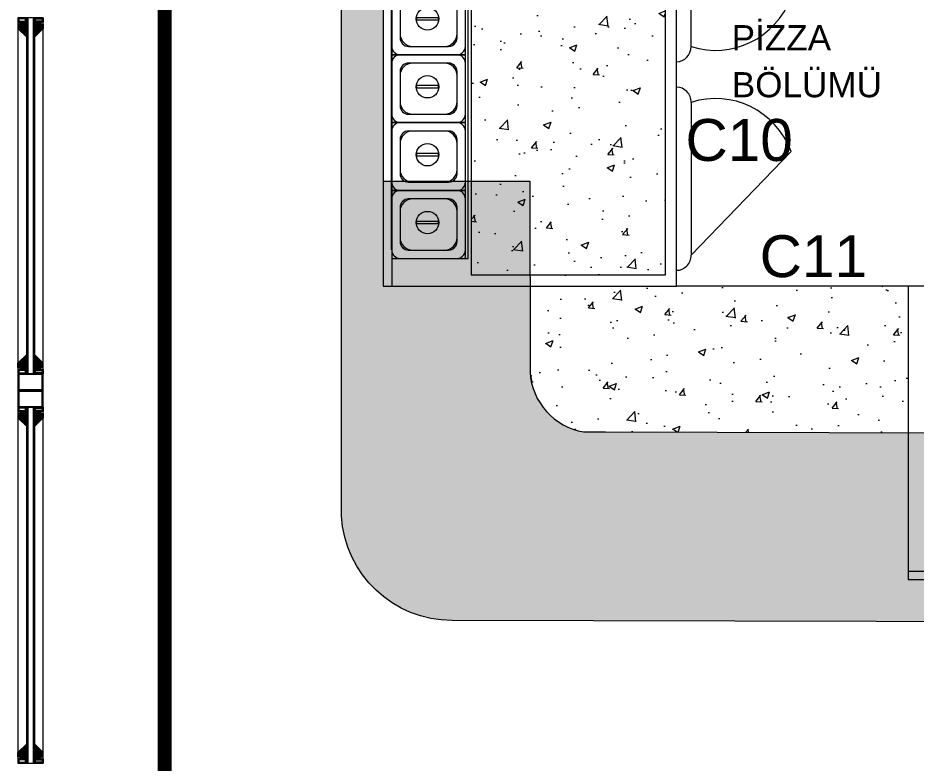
# Model space of a CAD drawing. Header units: millimetres. Extents: x 29001 to 40804, y -8833 to -5892.
# Drawn here: x 30050.1 to 30264.5, y -6879.9 to -6702.1 of the extents above; entities that cross this region are included whole.
import ezdxf
from ezdxf.enums import TextEntityAlignment as Align

# ---------------------------------------------------------------- set-up
doc = ezdxf.new("R2010")
doc.units = ezdxf.units.MM
doc.linetypes.add('DASHDOT2', pattern=[0.5, 0.25, -0.125, 0, -0.125])
doc.layers.get('0').update_dxf_attribs({"lineweight": 0})
for name, color, linetype, lineweight in [('mutfak-Ekipman', 4, 'Continuous', 0), ('mutfak-poz no', 7, 'Continuous', 0), ('xxx_Auto_Element_Dograma Cam', 140, 'Continuous', 0), ('xxx_Auto_Element_Dograma Ince', 245, 'Continuous', 0), ('xxx_Auto_Element_Dograma Metal', 211, 'Continuous', 0), ('xxx_Auto_Kaplama_Ahşap', 34, 'Continuous', 0), ('xxx_Auto_Kaplama_Ahşap Tarama', 16, 'Continuous', 0), ('xxx_Auto_Kaplama_Aluminyum', 133, 'Continuous', 0), ('xxx_Auto_Kaplama_Mermer', 23, 'Continuous', 0), ('xxx_Auto_Kaplama_Mermer Tarama @ 1', 45, 'Continuous', 0), ('xxx_Auto_SIGN_GENERAL', 51, 'Continuous', 0), ('xxx_Auto_Yardimci_Isaret Genel', 51, 'Continuous', 0)]:
    doc.layers.add(name, color=color, linetype=linetype, lineweight=lineweight)
doc.styles.add('AUTOBAN', font='')
doc.styles.add('ekp-yazı', font='arial.ttf', dxfattribs={"height": 10})
doc.styles.get('AUTOBAN').set_extended_font_data('Helvetica Normal Tr')

# ---------------------------------------------------------------- blocks, each defined once
blk = doc.blocks.new('ahşap çıta')
at = {"layer": 'xxx_Auto_Kaplama_Ahşap Tarama'}
h = blk.add_hatch(dxfattribs=at)
h.set_pattern_fill('ANSI37', color=256, scale=2, angle=90.00000000000001)
h.set_pattern_definition([(135, (10767.26003289079, -7070.188116184897), (-0.1767766952966369, -0.1767766952966369), []), (225, (10767.26003289079, -7070.188116184897), (0.1767766952966369, -0.1767766952966369), [])])
edge = h.paths.add_edge_path()
edge.add_line((9163.561792205142, 1679.136754231863), (9162.061797347018, 1679.136754231863))
edge.add_line((9162.061797347018, 1679.136754231863), (9162.06179734702, 1679.636723978))
edge.add_line((9162.06179734702, 1679.636723978), (9161.561799060975, 1679.636723978))
edge.add_line((9161.561799060975, 1679.636723978), (9161.561799060975, 1680.636720550084))
edge.add_line((9161.561799060975, 1680.636720550084), (9163.561792205142, 1682.636778348785))
edge.add_line((9163.561792205142, 1682.636778348785), (9163.561806567737, 1679.136754231863))
at = {"layer": 'xxx_Auto_Kaplama_Ahşap'}
blk.add_lwpolyline([(9163.561792205142, 1679.136754231863), (9162.061797347018, 1679.136754231863), (9162.06179734702, 1679.636723978), (9161.561799060975, 1679.636723978), (9161.561799060975, 1680.636720550084), (9163.561792205142, 1682.636778348785), (9163.561806567737, 1679.136754231863)], dxfattribs=at)
blk = doc.blocks.new('2x2 kutu profil')
at = {"layer": 'xxx_Auto_Element_Dograma Metal', "linetype": 'Continuous'}
for points in [[(63241.45064152106, 23662.13960917573), (63242.45064152106, 23662.13960917573), (63242.45064152106, 23660.13960917573), (63241.45064152106, 23660.13960917573)], [(63241.65064152105, 23661.93960917573), (63242.25064152106, 23661.93960917573), (63242.25064152106, 23660.33960917573), (63241.65064152105, 23660.33960917573)]]:
    blk.add_lwpolyline(points, close=True, dxfattribs=at)
blk = doc.blocks.new('TÜM LAYOOUT')
at = {"layer": 'xxx_Auto_Element_Dograma Cam'}
for points in [[(907.264573791399, -380.5256294466599), (907.2645737913263, -465.2001997869738), (907.664573791335, -465.2001997869738), (907.6645737914005, -380.5256294466526)], [(908.8645737913976, -380.5256294466599), (908.8645737913321, -465.2001997869738), (909.2645737913263, -465.2001997869738), (909.264573791399, -380.5256294466526)], [(907.2645737913263, -473.2001997870029), (907.264573791319, -558.074770127314), (907.6645737913204, -558.074770127314), (907.664573791335, -473.2001997869957)], [(908.8645737913321, -473.2001997870029), (908.8645737913175, -558.074770127314), (909.264573791319, -558.074770127314), (909.2645737913263, -473.2001997869957)]]:
    blk.add_lwpolyline(points, close=True, dxfattribs=at)
at = {"layer": 'xxx_Auto_Element_Dograma Ince'}
for points in [[(905.2645173133351, -380.3256294466482), (905.2645173132623, -465.2001997869957), (911.2645173132187, -465.2001997869957), (911.2645173132914, -380.3256294466482)], [(905.2645173133351, -473.2001997869811), (905.264517313255, -558.074770127314), (911.2645173132114, -558.074770127314), (911.2645173132914, -473.2001997869811)]]:
    blk.add_lwpolyline(points, close=True, dxfattribs=at)
at = {"layer": 'xxx_Auto_Element_Dograma Metal', "linetype": 'Continuous'}
for points in [[(911.2645173133133, -465.2001997869957), (905.2645173133133, -465.2001997869957), (905.2645173133133, -469.2001997869957), (911.2645173133133, -469.2001997869957)], [(911.0645173133162, -465.4001997869782), (905.4645173133104, -465.4001997869782), (905.4645173133104, -469.000199786984), (911.0645173133162, -469.000199786984)], [(911.2645173133133, -469.2001997869811), (905.2645173133133, -469.2001997869811), (905.2645173133133, -473.2001997869811), (911.2645173133133, -473.2001997869811)], [(911.0645173133162, -469.4001997869636), (905.4645173133104, -469.4001997869636), (905.4645173133104, -473.0001997869695), (911.0645173133162, -473.0001997869695)]]:
    blk.add_lwpolyline(points, close=True, dxfattribs=at)
at = {"layer": 'xxx_Auto_Kaplama_Ahşap', "color": 1, "xscale": -1, "rotation": 180}
for p in [(-8256.297289254479, 1297.811124785214), (-8256.297289254479, 1204.936554444874)]:
    blk.add_blockref('ahşap çıta', p, dxfattribs=at)
at = {"layer": 'xxx_Auto_Kaplama_Ahşap', "color": 1, "rotation": 180}
for p in [(10072.82629515581, 1297.811124785199), (10072.82629515581, 1204.936554444859)]:
    blk.add_blockref('ahşap çıta', p, dxfattribs=at)
at = {"layer": 'xxx_Auto_Kaplama_Ahşap', "color": 1}
for p in [(-8256.297274891913, -2143.336954018815), (-8256.297274891913, -2236.211524359155)]:
    blk.add_blockref('ahşap çıta', p, dxfattribs=at)
at = {"layer": 'xxx_Auto_Kaplama_Ahşap', "color": 1, "xscale": -1}
for p in [(10072.82630951837, -2143.336954018837), (10072.82630951837, -2236.211524359177)]:
    blk.add_blockref('ahşap çıta', p, dxfattribs=at)
at = {"layer": 'xxx_Auto_Kaplama_Aluminyum', "color": 1, "linetype": 'Continuous', "xscale": -1, "rotation": 90}
for p in [(24567.40412648901, 62861.12501207441), (24567.40412648901, 62777.25044173408), (24567.40412648901, 62768.25044173407), (24567.40412648901, 62684.37587139374)]:
    blk.add_blockref('2x2 kutu profil', p, dxfattribs=at)
at = {"layer": 'xxx_Auto_Kaplama_Aluminyum', "color": 1, "linetype": 'Continuous', "rotation": 270}
for p in [(-22750.87509186246, 62861.12501207442), (-22750.87509186246, 62777.2504417341), (-22750.87509186246, 62768.25044173408), (-22750.87509186246, 62684.37587139376)]:
    blk.add_blockref('2x2 kutu profil', p, dxfattribs=at)
blk = doc.blocks.new('MOBİLYALAR')
at = {"layer": 'xxx_Auto_Kaplama_Mermer Tarama @ 1', "true_color": 0xb0a4a0}
h = blk.add_hatch(dxfattribs=at)
h.set_pattern_fill('DOTS', color=253, scale=1.5, angle=540)
h.set_pattern_definition([(180, (-40140.90338857324, 53191.86297002478), (-1.190625000000001, -2.381249999999999), [0, -2.38125])])
edge = h.paths.add_edge_path()
edge.add_line((982.4973474094004, -264.7492528245411), (1603.844225322289, -264.7492478724371))
edge.add_line((1603.844225322289, -264.7492478724371), (1603.844225322289, -274.2494150369084))
edge.add_line((1603.844225322289, -274.2494150369084), (992.4941145662597, -274.2494150369084))
edge.add_line((992.4941145662597, -274.2494150369084), (992.4941145662597, -419.2494151638884))
edge.add_line((992.4941145662597, -419.2494151638884), (1027.493846569734, -419.2494151638884))
edge.add_line((1027.493846569734, -419.2494151638884), (1027.522861784018, -441.8568921542092))
edge.add_line((1027.522861784018, -441.8568921542092), (1027.522861784022, -464.8568921542137))
edge.add_arc((1042.912303457309, -463.8905717294338), 15.41975000377311, 183.5929496594233, 227.6554270000184)
edge.add_arc((1042.912303457317, -463.8905717294338), 15.4197500037786, 227.6554269999984, 260.3123678776854)
edge.add_line((1040.317520330609, -479.0904332651326), (1606.256838529545, -480.7454933623985))
edge.add_line((1606.256838529545, -480.7454933623985), (1606.256868507306, -487.3912238166622))
edge.add_line((1606.256868507306, -487.3912238166622), (1606.256832900952, -502.7431424724882))
edge.add_arc((1578.234125512194, -497.2268950166226), 28.56048170795275, 279.00969316851086, 348.86375655994703, ccw=False)
edge.add_line((1582.706741434835, -525.434993538126), (1523.71100262025, -525.2940001317047))
edge.add_line((1523.71100262025, -525.2940001317047), (1515.784019957868, -525.2750555043358))
edge.add_line((1515.784019957868, -525.2750555043358), (1008.96470911241, -524.0651237339689))
edge.add_arc((1008.953033981663, -497.5654920102343), 26.4996342956321, 183.3004229496563, 270.0252432064246, ccw=False)
edge.add_line((982.4973522005603, -499.0911129655351), (982.4973474094004, -264.7492528245411))
at = {"layer": 'xxx_Auto_Kaplama_Mermer'}
blk.add_lwpolyline([(982.4973474094004, -264.7492528245411), (1603.844225322289, -264.7493325789319), (1603.844225322289, -274.2494997434032), (992.4941145662597, -274.2494150369084), (992.4941145662597, -419.2494151638884), (1027.493846569734, -419.2494151638884), (1027.522861784018, -464.8568921542092), (1027.522861784018, -464.8568921542092, 0.3478426492445763), (1040.317520330609, -479.0904332651326), (1045.507170979632, -479.0904188576305), (1606.256937431102, -480.7454936543099), (1606.256799583509, -494.0369539790145), (1606.256799583509, -502.7431418337828, -0.1387889309862361), (1599.175981501012, -516.4659204305672, -0.203989619740177), (1582.706741434835, -525.434993538126), (1008.950759232204, -524.063779073992, -0.3974501118199482), (982.4973522005603, -499.0911129655351), (982.4973474094004, -264.7492528245411)], format="xyb", dxfattribs=at)
blk = doc.blocks.new('GN - 17.6-16.2')
at = {"color": 33}
for points in [[(6.800000000002909, -5.457000000000001e-12), (-6.800000000002909, 5.457000000000001e-12, 0.4142135623731128), (-8.80000000000291, -1.999999999994543), (-8.80000000000291, -14.19999999999527, 0.4142135623730951), (-6.800000000002909, -16.19999999999527), (6.800000000002909, -16.19999999999891, 0.4142135623730774), (8.80000000000291, -14.19999999999891), (8.80000000000291, -2.000000000005456, 0.4142135623730951)], [(4.800000000002909, -2.000000000005456), (-4.800000000002909, -1.99999999999818, 0.4142135623731679), (-6.800000000002909, -3.999999999998181), (-6.800000000002909, -12.19999999999527, 0.4142135623731363), (-4.800000000002909, -14.19999999999527), (4.800000000002909, -14.20000000000072, 0.4142135623730466), (6.800000000002909, -12.20000000000073), (6.800000000002909, -4.000000000005456, 0.4142135623730542)]]:
    blk.add_lwpolyline(points, format="xyb", close=True, dxfattribs=at)
at = {"color": 251}
blk.add_lwpolyline([(2.372224051097873, -7.369509254478543), (-2.876276907292776, -7.369509254478543), (-2.876276907292776, -7.894067873601669), (2.372224051097873, -7.894067873601669)], close=True, dxfattribs=at)
blk.add_circle((-0.2520264281047275, -7.64950925447738), 2.676163732368529, dxfattribs=at)
blk = doc.blocks.new('GN - K. 1-6')
at = {"color": 33}
blk.add_lwpolyline([(0, -16.19999999999891), (0, 0), (-17.60000000000582, 0), (-17.60000000000582, -16.19999999999891)], close=True, dxfattribs=at)
blk.add_lwpolyline([(-2, -11.19999999999891), (-2, -5, 0.4142135623730951), (-5, -2), (-12.60000000000582, -2, 0.4142135623731021), (-15.60000000000582, -5), (-15.60000000000582, -11.19999999999891, 0.4142135623730951), (-12.60000000000582, -14.19999999999891), (-5, -14.19999999999891, 0.4142135623730951)], format="xyb", close=True, dxfattribs=at)
blk = doc.blocks.new('A$C309A7591')
at = {"layer": 'mutfak-Ekipman'}
for name, p in [('GN - 17.6-16.2', (8.799970277774264, 16.19999649784586)), ('GN - K. 1-6', (17.59997027777717, 16.19999649784586))]:
    blk.add_blockref(name, p, dxfattribs=at)
blk = doc.blocks.new('A$C0DB76C52')
h = blk.add_hatch()
h.set_pattern_fill('AR-CONC', color=253, scale=0.1)
h.set_pattern_definition([(49.99999999999999, (8074.957668484072, 69430.91316468277), (18.2184668996004, -1.593908553890309), [1.905, -20.955]), (355, (8074.957668484072, 69430.91316468277), (-3.524342142496934, 19.10568452390352), [1.524, -16.764058417]), (100.4514447, (8076.475869184073, 69430.78033933278), (14.69412470903533, 17.51177519121951), [1.61900088, -17.80902446]), (46.18420000000002, (8074.957668484072, 69435.99316468278), (27.10790408921299, -4.204232793272715), [2.857499999999999, -31.43249999999999]), (96.63555760999996, (8077.216658484072, 69435.64281468277), (23.7404134051503, 24.74261245977215), [2.428502314, -26.713560816]), (351.1841511700001, (8074.957668484072, 69435.99316468278), (23.74041340649771, 24.74261245855327), [2.285996707, -25.145973192]), (21, (8077.497668484072, 69434.72316468277), (15.16143912691325, -10.22651981870876), [1.905, -20.955]), (326.0000000000001, (8077.497668484072, 69434.72316468277), (6.180202834764708, 18.41879661223193), [1.524, -16.764]), (71.45144499999999, (8078.761121744073, 69433.87095469277), (21.34164192787162, 8.192276888590525), [1.61900088, -17.80899376]), (37.50000000000001, (8074.957668484072, 69430.91316468277), (0.3088603250591817, 8.455503887315311), [0, -16.5608, 0, -17.018, 0, -16.8275]), (7.499999999999999, (8074.957668484072, 69430.91316468277), (6.681966251030575, 10.01805748181195), [0, -9.7028, 0, -16.1798, 0, -6.413500000000001]), (327.5, (8069.293468484072, 69430.91316468277), (13.55905951668714, -0.5728743992673444), [0, -6.350000000000001, 0, -19.812, 0, -26.289]), (317.5, (8066.753468484072, 69430.91316468277), (14.81291813860181, 2.542649103333303), [0, -8.255, 0, -13.1572, 0, -18.669])])
h.paths.add_polyline_path([(67.30825264108717, 139.1584377904073), (21.01030891237314, 139.1584377904073), (21.01030891237315, 2.629293401376344), (67.30825264108717, 2.629293401376344)])
at = {"color": 4, "linetype": 'Continuous'}
for p, q in [((69.99995626407326, 144.8999785163178), (-4.373557749204338e-05, 144.8999785163178)), ((-4.373557749204338e-05, 144.8999785163178), (-4.373557749204338e-05, -2.148369094356894e-05)), ((1.999956264393404, 144.8999785163178), (1.999956264393404, -2.148369094356894e-05)), ((69.99995626407326, -2.148369094356894e-05), (69.99995626407326, 144.8999785163178)), ((-4.373557749204338e-05, -2.148369094356894e-05), (69.99995626407326, -2.148369094356894e-05))]:
    blk.add_line(p, q, dxfattribs=at)
at = {"color": 251}
for p, q in [((21.01030891237315, 139.1584377904073), (67.30825264108717, 139.1584377904073)), ((21.01030891237315, 139.1584377904073), (21.01030891237315, 2.629293401376344)), ((67.30825264108717, 139.1584377904073), (67.30825264108717, 2.629293401376344)), ((67.30825264108717, 2.629293401376344), (21.01030891237315, 2.629293401376344))]:
    blk.add_line(p, q, dxfattribs=at)
at = {"color": 251, "linetype": 'Continuous'}
for p, q in [((73.49995626407326, 137.8385326851421), (73.49995626407326, 102.481521888054)), ((73.49995626407326, 57.16045575551107), (73.49995626407326, 93.60736109592835)), ((73.49995626407326, 93.60736109592835), (97.40759682143107, 68.86295311905269)), ((73.49995626407326, 43.85391980613349), (73.49995626407326, 7.40701446570165)), ((73.49995626407326, 7.40701446570165), (97.40759682143107, 32.15142244257731))]:
    blk.add_line(p, q, dxfattribs=at)
at = {"color": 253}
for p, q in [((20.22997188294539, 136.2181070251827), (1.849020651599858, 136.2181070251827)), ((1.849020651599858, 136.2181070251827), (1.849020651599858, 118.0021070251678)), ((20.22997188294539, 118.0021070251678), (20.22997188294539, 136.2181070251827)), ((1.849020651599858, 118.0021070251678), (1.849020651599858, 99.78610702516744)), ((20.22997188294539, 99.78610702516744), (20.22997188294539, 118.0021070251678)), ((1.849020651599858, 99.78610702516744), (1.849020651599858, 81.57010702516709)), ((20.22997188294539, 81.57010702516709), (20.22997188294539, 99.78610702516744)), ((1.849020651599858, 81.57010702516709), (1.849020651599858, 63.35410702515219)), ((20.22997188294539, 63.35410702515219), (20.22997188294539, 81.57010702516709)), ((1.849020651599858, 63.35410702515219), (1.849020651599858, 45.13810702515184)), ((20.22997188294539, 45.13810702515184), (20.22997188294539, 63.35410702515219)), ((1.849020651599858, 45.13810702515184), (1.849020651599858, 26.92210702515149)), ((20.22997188294539, 26.92210702513694), (20.22997188294539, 45.13810702515184)), ((1.849020651599858, 26.92210702515149), (1.849020651599858, 8.706107025136589)), ((20.22997188294539, 6.618107025205973), (20.22997188294539, 26.92210702513694)), ((1.999956264392495, 6.618107025205973), (20.2299718829463, 6.618107025205973))]:
    blk.add_line(p, q, dxfattribs=at)
at = {"color": 251, "linetype": 'Continuous'}
for centre, major_axis, ratio, start_param, end_param in [((69.99995626407326, 137.8385326851421), (6.829839154377003e-11, 3.62249999998312), 0.9661835748784569, -1.57079632677668, 1.95137239700216e-11), ((69.99995626407326, 102.481521888054), (-6.829209647122022e-11, 3.62249999998312), 0.9661835748784569, 3.141592653570281, 4.712388980366475), ((69.99995626407326, 93.60736109592835), (6.829839154377003e-11, 3.62249999998312), 0.9661835748784569, -1.57079632677668, 1.95137239700216e-11), ((79.3173727565154, 76.44098646771454), (-1.22022478309307e-11, 20.19880242678293), 0.9661835748792266, 2.838903407453659, 4.327806218784804), ((69.99995626407326, 57.16045575551107), (1.929125037198706e-11, 3.622499999968568), 0.966183574882338, 3.141592653595305, 4.712388980389835), ((69.99995626407326, 43.85391980613349), (6.829839154377003e-11, 3.62249999998312), 0.9661835748784569, -1.57079632677668, 1.95137239700216e-11), ((79.3173727565154, 24.57338909393002), (1.728964269615079e-10, 20.19880242677213), 0.9661835748792535, -1.186213565176228, 0.3026892461445265), ((69.99995626407326, 7.40701446570165), (-6.829209647122022e-11, 3.62249999998312), 0.9661835748784569, 3.141592653570281, 4.712388980366475)]:
    blk.add_ellipse(centre, major_axis=major_axis, ratio=ratio, start_param=start_param, end_param=end_param, dxfattribs=at)
for p in [(1.99998598662205, 120.0181105273368), (1.99998598662205, 103.8181105273397), (1.99998598662205, 87.61811052734265), (1.99998598662205, 71.41811052734556), (1.99998598662205, 55.21811052734847), (1.99998598662205, 39.01811052735138), (1.99998598662205, 22.81811052735429), (1.99998598662205, 6.618110527357203)]:
    blk.add_blockref('A$C309A7591', p)
blk = doc.blocks.new('MUTFAK')
at = {"true_color": 0x6e6e6e}
h = blk.add_hatch(dxfattribs=at)
h.set_pattern_fill('AR-CONC', color=8, scale=0.1)
h.set_pattern_definition([(49.99999999999999, (3153.531913117418, 68452.23947924293), (18.2184668996004, -1.593908553890309), [1.905, -20.955]), (355, (3153.531913117418, 68452.23947924293), (-3.524342142496934, 19.10568452390352), [1.524, -16.764058417]), (100.4514447, (3155.050113817415, 68452.10665389294), (14.69412470903533, 17.51177519121951), [1.61900088, -17.80902445999999]), (46.18420000000002, (3153.531913117418, 68457.31947924294), (27.10790408921299, -4.204232793272715), [2.857499999999996, -31.43249999999997]), (96.63555760999992, (3155.79090311742, 68456.96912924292), (23.7404134051503, 24.74261245977215), [2.428502314, -26.713560816]), (351.1841511700001, (3153.531913117418, 68457.31947924294), (23.74041340649771, 24.74261245855327), [2.285996707, -25.145973192]), (21, (3156.071913117419, 68456.04947924292), (15.16143912691325, -10.22651981870876), [1.905, -20.955]), (326.0000000000001, (3156.071913117419, 68456.04947924292), (6.180202834764708, 18.41879661223193), [1.524, -16.764]), (71.45144499999999, (3157.335366377418, 68455.19726925292), (21.34164192787162, 8.192276888590525), [1.61900088, -17.80899376]), (37.50000000000001, (3153.531913117418, 68452.23947924293), (0.3088603250591817, 8.455503887315311), [0, -16.5608, 0, -17.018, 0, -16.8275]), (7.499999999999999, (3153.531913117418, 68452.23947924293), (6.681966251030575, 10.01805748181195), [0, -9.7028, 0, -16.1798, 0, -6.413500000000001]), (327.5, (3147.867713117419, 68452.23947924293), (13.55905951668714, -0.5728743992673444), [0, -6.350000000000001, 0, -19.812, 0, -26.289]), (317.5, (3145.327713117418, 68452.23947924293), (14.81291813860181, 2.542649103333303), [0, -8.255, 0, -13.1572, 0, -18.669])])
h.paths.add_polyline_path([(1730.964380287478, -645.4552893881628), (1675.688238403818, -645.4552893881628), (1640.702190563825, -645.4552893881628), (1640.715262581303, -666.0025006103679, 0.3478426492445754), (1653.509921127901, -680.2360417212767), (1658.699571776917, -680.2360273137747), (1730.964380287478, -680.4483746602054)])
at = {"color": 8, "linetype": 'Continuous', "true_color": 0x6e6e6e}
blk.add_line((1730.964380287478, -645.3958840519772), (1730.964380287478, -715.395884051628), dxfattribs=at)
at = {"color": 8, "true_color": 0x6e6e6e}
blk.add_line((1730.964380287478, -645.4552893881628), (1675.688238403818, -645.4552893881628), dxfattribs=at)
at = {"color": 4, "linetype": 'Continuous'}
for p, q in [((1730.964380287478, -645.4552893881628), (1730.964380287478, -715.4552893878281)), ((1921.007880287478, -645.4552893881482), (1730.964380287478, -645.4552893881628)), ((1730.964380287478, -713.4552893878426), (1921.007880287478, -713.4552893878426)), ((1730.964380287478, -715.4552893878281), (1921.007880287478, -715.4552893878281))]:
    blk.add_line(p, q, dxfattribs=at)
at = {"color": 8, "true_color": 0x6e6e6e}
blk.add_blockref('A$C0DB76C52', (1605.688282139745, -645.4552679044718), dxfattribs=at)
at = {"layer": 'mutfak-poz no', "color": 8, "true_color": 0x6e6e6e, "style": 'ekp-yazı'}
for s, p in [('PİZZA', (1688.852618391946, -589.180202086427)), ('BÖLÜMÜ', (1688.885360547472, -600.387569071434))]:
    blk.add_text(s, height=6, dxfattribs=at).set_placement(p)
at = {"layer": 'mutfak-poz no', "style": 'ekp-yazı'}
for s, p in [('C10', (1677.838718203799, -615.5786980045668)), ('C11', (1695.556151045967, -643.3023523060256))]:
    blk.add_text(s, height=10, dxfattribs=at).set_placement(p)
blk = doc.blocks.new('*U147')
at = {"layer": 'xxx_Auto_Yardimci_Isaret Genel', "linetype": 'DASHDOT2', "ltscale": 50, "const_width": 1}
blk.add_lwpolyline([(24258.98924213892, 87997.18510769765), (23578.16663308506, 87997.18510769765)], dxfattribs=at)
at = {"layer": 'xxx_Auto_Yardimci_Isaret Genel', "style": 'AUTOBAN', "width": 0.8}
for tag, p in [('SECTION', (23565.84331728477, 88001.76327915184)), ('SHEET', (23565.84331728477, 87992.45666301347))]:
    blk.add_attdef(tag, text='', height=5, dxfattribs=at).set_placement(p, align=Align.MIDDLE)

msp = doc.modelspace()

# ---------------------------------------------------------------- block references
at = {"color": 6}
msp.add_blockref('TÜM LAYOOUT', (29144.79192030808, -6321.79912104841), dxfattribs=at)

# ---------------------------------------------------------------- next in the draw order: block references
msp.add_blockref('MOBİLYALAR', (29144.79192030808, -6321.79912104841), dxfattribs=at)

# ---------------------------------------------------------------- next in the draw order: block references
msp.add_blockref('MUTFAK', (28531.59951951079, -6120.653512592259), dxfattribs=at)

# ---------------------------------------------------------------- next in the draw order: block references
at = {"layer": 'xxx_Auto_SIGN_GENERAL', "lineweight": 0, "xscale": 3.333333333333333, "yscale": 3.333333333333333, "zscale": 3.333333333333333, "rotation": 90}
msp.add_blockref('*U147', (323409.0527217328, -87331.45280734057), dxfattribs=at)

doc.saveas('drawing.dxf')
